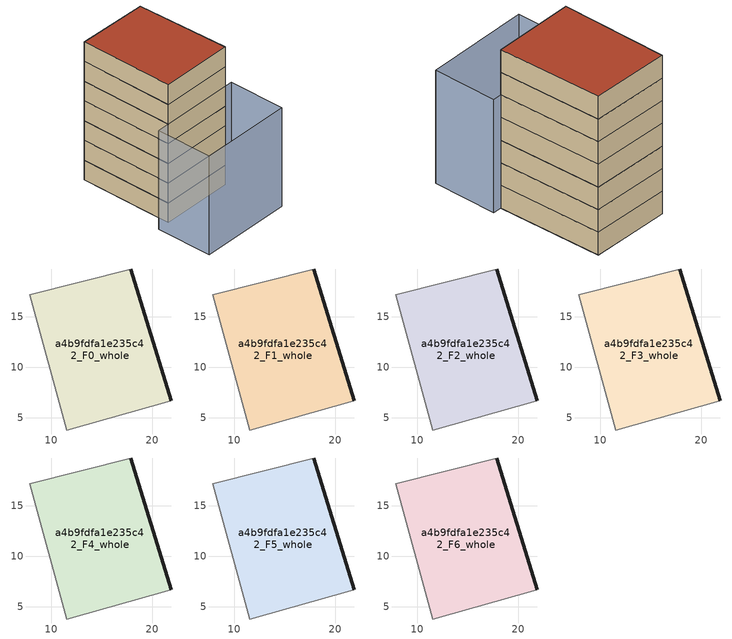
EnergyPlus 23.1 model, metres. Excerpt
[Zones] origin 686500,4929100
a4b9fdfa1e235c42_F0_whole
 floor ground (EU_floor_Construction): 21.88,6.66 17.89,19.71 7.92,17.17 11.57,3.79 z0
 wall outside (EU_wall_Construction): 17.89,19.71 21.88,6.66 z0:3
 wall adiabatic (EU_wall_Construction): 21.88,6.66 11.57,3.79 7.92,17.17 17.89,19.71 z0:3
a4b9fdfa1e235c42_F1_whole
 floor to a4b9fdfa1e235c42_F0_whole (EU_floor_Construction): 21.88,6.66 17.88,19.71 7.92,17.17 11.57,3.79 z3
 wall outside (EU_wall_Construction): 17.89,19.71 21.88,6.66 z3:6
 wall adiabatic (EU_wall_Construction): 21.88,6.66 11.57,3.79 7.92,17.17 17.89,19.71 z3:6
a4b9fdfa1e235c42_F2_whole
 floor to a4b9fdfa1e235c42_F1_whole (EU_floor_Construction): 21.88,6.66 17.88,19.71 7.92,17.17 11.57,3.79 z6
 wall outside (EU_wall_Construction): 17.89,19.71 21.88,6.66 z6:9
 wall adiabatic (EU_wall_Construction): 21.88,6.66 11.57,3.79 7.92,17.17 17.89,19.71 z6:9
a4b9fdfa1e235c42_F3_whole
 floor to a4b9fdfa1e235c42_F2_whole (EU_floor_Construction): 21.88,6.66 17.88,19.71 7.92,17.17 11.57,3.79 z9
 wall outside (EU_wall_Construction): 17.89,19.71 21.88,6.66 z9:12
 wall adiabatic (EU_wall_Construction): 21.88,6.66 11.57,3.79 7.92,17.17 17.89,19.71 z9:12
a4b9fdfa1e235c42_F4_whole
 floor to a4b9fdfa1e235c42_F3_whole (EU_floor_Construction): 21.88,6.66 17.88,19.71 7.92,17.17 11.57,3.79 z12
 wall outside (EU_wall_Construction): 17.89,19.71 21.88,6.66 z12:15
 wall adiabatic (EU_wall_Construction): 21.88,6.66 11.57,3.79 7.92,17.17 17.89,19.71 z12:15
a4b9fdfa1e235c42_F5_whole
 floor to a4b9fdfa1e235c42_F4_whole (EU_floor_Construction): 21.88,6.66 17.88,19.71 7.92,17.17 11.57,3.79 z15
 wall outside (EU_wall_Construction): 17.89,19.71 21.88,6.66 z15:18
 wall adiabatic (EU_wall_Construction): 21.88,6.66 11.57,3.79 7.92,17.17 17.89,19.71 z15:18
a4b9fdfa1e235c42_F6_whole
 floor to a4b9fdfa1e235c42_F5_whole (EU_floor_Construction): 21.88,6.66 17.88,19.71 7.92,17.17 11.57,3.79 z18
 wall outside (EU_wall_Construction): 17.89,19.71 21.88,6.66 z18:21
 wall adiabatic (EU_wall_Construction): 21.88,6.66 11.57,3.79 7.92,17.17 17.89,19.71 z18:21
 roof outside (EU_roof_Construction): 17.89,19.71 21.88,6.66 11.57,3.79 7.92,17.17 z21
shading: 9.78,3.3 22.96,6.99 / 22.96,6.99 25.21,-1.02 / 25.21,-1.02 12.02,-4.71 / 12.02,-4.71 9.78,3.3 z0:15
[Building]
EU S2 Campaign: North Axis=0; Terrain=City; Solar Distribution=FullExterior
[Site:Location]
Bologna: Latitude=44.5; Longitude=11.25; Time Zone=1; Elevation=37
[SizingPeriod:WeatherFileDays]
AnnualSizingPeriod: Begin Month=1; Begin Day of Month=1; End Month=12; End Day of Month=31; Day of Week for Start Day=Monday; Use Weather File Daylight Saving Period=No; Use Weather File Rain and Snow Indicators=No
[MATERIAL]
EU_InternalMass_Material: Roughness=MediumRough; Thickness=0.1; Conductivity=1; Density=1800; Specific Heat=900; Thermal Absorptance=0.9; Solar Absorptance=0.7; Visible Absorptance=0.7
[MATERIAL:NOMASS] Roughness=MediumRough; Thermal Absorptance=0.9; Solar Absorptance=0.7; Visible Absorptance=0.7
Name | Thermal Resistance
EU_wall_NoMass | 0.905828
EU_roof_NoMass | 0.37593
EU_floor_NoMass | 0.67114
[CONSTRUCTION]
EU_wall_Construction: EU_wall_NoMass
EU_roof_Construction: EU_roof_NoMass
EU_floor_Construction: EU_floor_NoMass
EU_InternalMass_Construction: EU_InternalMass_Material
[ZONE] Type=1; Multiplier=1; Ceiling Height=autocalculate; Volume=433.146; Floor Area=autocalculate; Part of Total Floor Area=Yes
a4b9fdfa1e235c42_F0_whole; a4b9fdfa1e235c42_F1_whole; a4b9fdfa1e235c42_F2_whole; a4b9fdfa1e235c42_F3_whole; a4b9fdfa1e235c42_F4_whole; a4b9fdfa1e235c42_F5_whole; a4b9fdfa1e235c42_F6_whole
[INTERNALMASS] Construction=EU_InternalMass_Construction; Surface Area=144.382
Name | Zone or ZoneList
a4b9fdfa1e235c42_F0_whole_EU_InternalMass | a4b9fdfa1e235c42_F0_whole
a4b9fdfa1e235c42_F1_whole_EU_InternalMass | a4b9fdfa1e235c42_F1_whole
a4b9fdfa1e235c42_F2_whole_EU_InternalMass | a4b9fdfa1e235c42_F2_whole
a4b9fdfa1e235c42_F3_whole_EU_InternalMass | a4b9fdfa1e235c42_F3_whole
a4b9fdfa1e235c42_F4_whole_EU_InternalMass | a4b9fdfa1e235c42_F4_whole
a4b9fdfa1e235c42_F5_whole_EU_InternalMass | a4b9fdfa1e235c42_F5_whole
a4b9fdfa1e235c42_F6_whole_EU_InternalMass | a4b9fdfa1e235c42_F6_whole
[OTHEREQUIPMENT] Fuel Type=Electricity; Design Level Calculation Method=Watts/Area; Power per Zone Floor Area=1; Fraction Latent=0; Fraction Radiant=0; Fraction Lost=0; Carbon Dioxide Generation Rate=0; EndUse Subcategory=EU_Step8_InternalGains
Name | Zone or ZoneList or Space or SpaceList | Schedule
EU_Step8_InternalGain_a4b9fdfa1e235c42_F0_whole_f000 | a4b9fdfa1e235c42_F0_whole | EU_Step8_GainSchedule_a4b9fdfa1e235c42_F0_whole_f000
EU_Step8_InternalGain_a4b9fdfa1e235c42_F1_whole_f000 | a4b9fdfa1e235c42_F1_whole | EU_Step8_GainSchedule_a4b9fdfa1e235c42_F1_whole_f000
EU_Step8_InternalGain_a4b9fdfa1e235c42_F2_whole_f000 | a4b9fdfa1e235c42_F2_whole | EU_Step8_GainSchedule_a4b9fdfa1e235c42_F2_whole_f000
EU_Step8_InternalGain_a4b9fdfa1e235c42_F3_whole_f000 | a4b9fdfa1e235c42_F3_whole | EU_Step8_GainSchedule_a4b9fdfa1e235c42_F3_whole_f000
EU_Step8_InternalGain_a4b9fdfa1e235c42_F4_whole_f000 | a4b9fdfa1e235c42_F4_whole | EU_Step8_GainSchedule_a4b9fdfa1e235c42_F4_whole_f000
EU_Step8_InternalGain_a4b9fdfa1e235c42_F5_whole_f000 | a4b9fdfa1e235c42_F5_whole | EU_Step8_GainSchedule_a4b9fdfa1e235c42_F5_whole_f000
EU_Step8_InternalGain_a4b9fdfa1e235c42_F6_whole_f000 | a4b9fdfa1e235c42_F6_whole | EU_Step8_GainSchedule_a4b9fdfa1e235c42_F6_whole_f000
[ZONEVENTILATION:DESIGNFLOWRATE] Schedule=EU_AlwaysOn; Design Flow Rate Calculation Method=AirChanges/Hour; Air Changes per Hour=0.73129; Ventilation Type=Natural; Fan Pressure Rise=0; Fan Total Efficiency=1; Constant Term Coefficient=1; Temperature Term Coefficient=0; Velocity Term Coefficient=0; Velocity Squared Term Coefficient=0; Minimum Indoor Temperature=-100; Maximum Indoor Temperature=100; Delta Temperature=-100; Minimum Outdoor Temperature=-100; Maximum Outdoor Temperature=100; Maximum Wind Speed=40
Name | Zone or ZoneList or Space or SpaceList
EU_ConstantAir_a4b9fdfa1e235c42_F0_whole | a4b9fdfa1e235c42_F0_whole
EU_ConstantAir_a4b9fdfa1e235c42_F1_whole | a4b9fdfa1e235c42_F1_whole
EU_ConstantAir_a4b9fdfa1e235c42_F2_whole | a4b9fdfa1e235c42_F2_whole
EU_ConstantAir_a4b9fdfa1e235c42_F3_whole | a4b9fdfa1e235c42_F3_whole
EU_ConstantAir_a4b9fdfa1e235c42_F4_whole | a4b9fdfa1e235c42_F4_whole
EU_ConstantAir_a4b9fdfa1e235c42_F5_whole | a4b9fdfa1e235c42_F5_whole
EU_ConstantAir_a4b9fdfa1e235c42_F6_whole | a4b9fdfa1e235c42_F6_whole
[HVACTEMPLATE:THERMOSTAT] Constant Heating Setpoint=20; Constant Cooling Setpoint=50
EU_HeatOnly_a4b9fdfa1e235c42_F0_whole; EU_HeatOnly_a4b9fdfa1e235c42_F1_whole; EU_HeatOnly_a4b9fdfa1e235c42_F2_whole; EU_HeatOnly_a4b9fdfa1e235c42_F3_whole; EU_HeatOnly_a4b9fdfa1e235c42_F4_whole; EU_HeatOnly_a4b9fdfa1e235c42_F5_whole; EU_HeatOnly_a4b9fdfa1e235c42_F6_whole
[HVACTEMPLATE:ZONE:IDEALLOADSAIRSYSTEM] System Availability Schedule=EU_AlwaysOn; Maximum Heating Supply Air Temperature=50; Minimum Cooling Supply Air Temperature=13; Maximum Heating Supply Air Humidity Ratio=0.0156; Minimum Cooling Supply Air Humidity Ratio=0.0077; Heating Limit=NoLimit; Cooling Limit=NoLimit; Heating Availability Schedule=EU_AlwaysOn; Cooling Availability Schedule=EU_CoolingOff; Dehumidification Control Type=ConstantSensibleHeatRatio; Cooling Sensible Heat Ratio=0.7; Dehumidification Setpoint=60; Humidification Control Type=None; Humidification Setpoint=30; Outdoor Air Method=None; Outdoor Air Flow Rate per Person=0.00944; Outdoor Air Flow Rate per Zone Floor Area=0; Outdoor Air Flow Rate per Zone=0; Demand Controlled Ventilation Type=None; Outdoor Air Economizer Type=NoEconomizer; Heat Recovery Type=None; Sensible Heat Recovery Effectiveness=0.7; Latent Heat Recovery Effectiveness=0.65
Name | Template Thermostat
a4b9fdfa1e235c42_F0_whole | EU_HeatOnly_a4b9fdfa1e235c42_F0_whole
a4b9fdfa1e235c42_F1_whole | EU_HeatOnly_a4b9fdfa1e235c42_F1_whole
a4b9fdfa1e235c42_F2_whole | EU_HeatOnly_a4b9fdfa1e235c42_F2_whole
a4b9fdfa1e235c42_F3_whole | EU_HeatOnly_a4b9fdfa1e235c42_F3_whole
a4b9fdfa1e235c42_F4_whole | EU_HeatOnly_a4b9fdfa1e235c42_F4_whole
a4b9fdfa1e235c42_F5_whole | EU_HeatOnly_a4b9fdfa1e235c42_F5_whole
a4b9fdfa1e235c42_F6_whole | EU_HeatOnly_a4b9fdfa1e235c42_F6_whole
[SIZING:ZONE] Zone Cooling Design Supply Air Temperature Input Method=SupplyAirTemperature; Zone Cooling Design Supply Air Temperature=13; Zone Heating Design Supply Air Temperature Input Method=SupplyAirTemperature; Zone Heating Design Supply Air Temperature=50; Zone Cooling Design Supply Air Humidity Ratio=0.008; Zone Heating Design Supply Air Humidity Ratio=0.008; Cooling Design Air Flow Method=DesignDay; Cooling Design Air Flow Rate=0; Cooling Minimum Air Flow per Zone Floor Area=0.000762; Cooling Minimum Air Flow=0; Cooling Minimum Air Flow Fraction=0.2; Heating Design Air Flow Method=DesignDay; Heating Design Air Flow Rate=0; Heating Maximum Air Flow per Zone Floor Area=0.002032; Heating Maximum Air Flow=0.141576; Heating Maximum Air Flow Fraction=0.3; Account for Dedicated Outdoor Air System=No; Dedicated Outdoor Air System Control Strategy=NeutralSupplyAir; Dedicated Outdoor Air Low Setpoint Temperature for Design=autosize; Dedicated Outdoor Air High Setpoint Temperature for Design=autosize; Zone Load Sizing Method=Sensible Load Only No Latent Load; Zone Latent Cooling Design Supply Air Humidity Ratio Input Method=HumidityRatioDifference; Zone Cooling Design Supply Air Humidity Ratio Difference=0.005; Zone Latent Heating Design Supply Air Humidity Ratio Input Method=HumidityRatioDifference; Zone Humidification Design Supply Air Humidity Ratio Difference=0.005
a4b9fdfa1e235c42_F0_whole; a4b9fdfa1e235c42_F1_whole; a4b9fdfa1e235c42_F2_whole; a4b9fdfa1e235c42_F3_whole; a4b9fdfa1e235c42_F4_whole; a4b9fdfa1e235c42_F5_whole; a4b9fdfa1e235c42_F6_whole
[SCHEDULE:CONSTANT]
Name | Hourly Value
EU_AlwaysOn | 1
EU_CoolingOff | 0
[SCHEDULE:FILE] Column Number=1; Rows to Skip at Top=0; Number of Hours of Data=8760; Column Separator=Comma; Interpolate to Timestep=No; Minutes per Item=60; Adjust Schedule for Daylight Savings=Yes
Name | File
EU_Step8_GainSchedule_a4b9fdfa1e235c42_F0_whole_f000 | ../../schedules/a4b9fdfa1e235c42/a4b9fdfa1e235c42_F0_whole_f000_gain.csv
EU_Step8_GainSchedule_a4b9fdfa1e235c42_F1_whole_f000 | ../../schedules/a4b9fdfa1e235c42/a4b9fdfa1e235c42_F1_whole_f000_gain.csv
EU_Step8_GainSchedule_a4b9fdfa1e235c42_F2_whole_f000 | ../../schedules/a4b9fdfa1e235c42/a4b9fdfa1e235c42_F2_whole_f000_gain.csv
EU_Step8_GainSchedule_a4b9fdfa1e235c42_F3_whole_f000 | ../../schedules/a4b9fdfa1e235c42/a4b9fdfa1e235c42_F3_whole_f000_gain.csv
EU_Step8_GainSchedule_a4b9fdfa1e235c42_F4_whole_f000 | ../../schedules/a4b9fdfa1e235c42/a4b9fdfa1e235c42_F4_whole_f000_gain.csv
EU_Step8_GainSchedule_a4b9fdfa1e235c42_F5_whole_f000 | ../../schedules/a4b9fdfa1e235c42/a4b9fdfa1e235c42_F5_whole_f000_gain.csv
EU_Step8_GainSchedule_a4b9fdfa1e235c42_F6_whole_f000 | ../../schedules/a4b9fdfa1e235c42/a4b9fdfa1e235c42_F6_whole_f000_gain.csv
